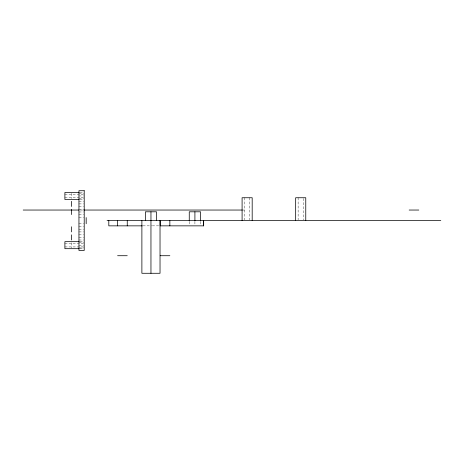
<?xml version="1.0" encoding="UTF-8"?>
<svg xmlns="http://www.w3.org/2000/svg" width="464" height="464" viewBox="0 0 464 464"><rect width="100%" height="100%" fill="white"/><g stroke="black" fill="none" stroke-linecap="round" stroke-linejoin="round"><path stroke-width="0.35" stroke-dasharray="2.32 1.74" d="M79.924 192.479L83.503 192.479M78.95 193.384L83.561 193.384M64.896 194.236L83.503 194.236M78.95 195.953L83.561 195.953M64.896 197.745L83.503 197.745M78.95 198.528L83.561 198.528M79.924 199.503L83.503 199.503M78.95 201.33L83.561 201.33M78.95 203.905L83.561 203.905M78.95 206.474L83.561 206.474M78.95 209.409L83.561 209.409M80.249 210.041L83.868 210.041M243.084 210.041L244.528 210.041M78.95 211.978L83.561 211.978M78.95 214.554L83.561 214.554M78.95 217.587L83.561 217.587M78.95 223.735L83.561 223.735M143.005 225.852L151.6 225.852M152.314 225.852L158.758 225.852M78.95 226.768L83.561 226.768M78.95 229.338L83.561 229.338M78.95 231.913L83.561 231.913M78.95 234.842L83.561 234.842M78.95 237.417L83.561 237.417M78.95 239.987L83.561 239.987M79.924 241.663L83.503 241.663M78.95 242.794L83.561 242.794M64.896 243.42L83.503 243.42M78.95 245.363L83.561 245.363M64.896 246.929L83.503 246.929M78.95 247.938L83.561 247.938M79.924 248.687L83.503 248.687M303.305 198.459L303.305 219.866M298.126 197.745L298.126 219.866M249.731 197.745L249.731 219.866M244.551 197.745L244.551 219.866M200.552 221.635L200.552 225.15M194.909 221.635L194.909 225.15M189.26 221.635L189.26 225.15M71.613 193.384L71.613 198.528M71.613 242.794L71.613 247.938"/><path stroke-width="0.7" d="M79.211 192.479L64.896 192.479L64.896 199.503L79.211 199.503M23.2 210.041L78.892 210.041M83.868 210.041L242.359 210.041M409.161 210.041L418.824 210.041M107.056 220.58L440.8 220.58M142.291 225.852L108.808 225.852L108.808 220.58M79.211 241.663L64.896 241.663L64.896 248.687L79.211 248.687M117.595 255.716L127.252 255.716M160.19 255.716L169.853 255.716M305.764 220.58L305.764 197.745L295.667 197.745L295.667 220.58M252.184 220.58L252.19 197.745L242.092 197.745L242.098 220.58M203.667 220.58L203.667 225.852L160.19 225.852L160.19 220.58M203.597 220.58L203.597 225.852M200.552 220.934L200.552 211.799L189.26 211.799L189.26 220.934M194.909 211.799L194.909 220.934M169.853 220.58L169.853 225.852M160.028 220.58L160.028 273.279L141.885 273.279L141.885 220.58M156.513 220.58L156.513 211.799L145.394 211.799L145.394 220.58M150.957 211.799L150.957 273.279M127.252 220.58L127.252 225.852M117.595 220.58L117.595 225.852M86.176 217.587L86.176 223.735M71.613 201.33L71.613 206.474M71.613 209.409L71.613 214.554M71.613 226.768L71.613 231.913M71.613 234.842L71.613 239.987M84.216 190.721L78.95 190.721L78.95 250.444L84.216 250.444L84.216 190.721"/></g></svg>
